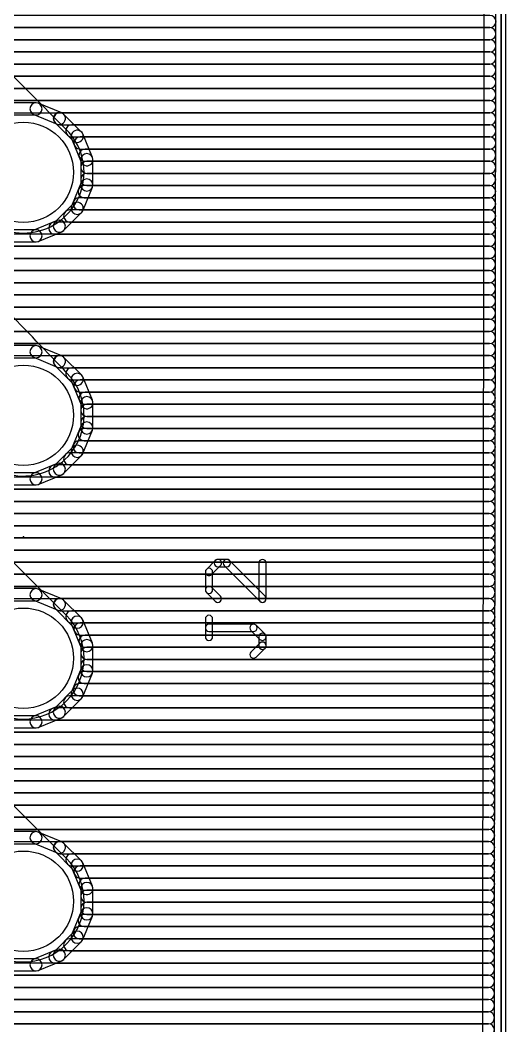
# Model space of a CAD drawing. Extents: x 0 to 26.1, y 0 to 65.5.
# Drawn here: x 15.93 to 26.1, y 21.67 to 42.7 of the extents above; entities that cross this region are included whole.
import ezdxf

# ---------------------------------------------------------------- set-up
doc = ezdxf.new("R2010")
doc.units = 0
for name, color, linetype in [('1-Top', 22, 'CONTINUOUS'), ('16-Bottom', 175, 'CONTINUOUS'), ('17-Pads', 82, 'CONTINUOUS'), ('20-Dimension', 7, 'CONTINUOUS'), ('23-tOrigins', 7, 'CONTINUOUS'), ('46-Milling', 140, 'CONTINUOUS'), ('51-tDocu', 22, 'CONTINUOUS')]:
    doc.layers.add(name, color=color, linetype=linetype)

# ---------------------------------------------------------------- blocks, each defined once
blk = doc.blocks.new('ROUNDP')
blk.add_circle((0, 0), 0.5)

msp = doc.modelspace()

# ---------------------------------------------------------------- linework, layer by layer
at = {"layer": '1-Top'}
for points in [[(13.472, 40.252), (15.102, 38.622, 1), (16.898, 40.418), (15.268, 42.048, 1)], [(15.0817, 33.5627, 1), (16.9183, 35.3173, 0.0057), (14.298, 37.998, 1), (12.502, 36.202, -0.0057)], [(10.312, 33.252), (15.102, 28.462, 1), (16.898, 30.258), (12.108, 35.048, 1)], [(8.732, 29.752), (15.102, 23.382, 1), (16.898, 25.178), (10.528, 31.548, 1)]]:
    msp.add_lwpolyline(points, format="xyb", close=True, dxfattribs=at)
at = {"layer": '16-Bottom'}
for points in [[(25.6723, 64.3572), (25.5743, 1.1431, 1), (25.8283, 1.1427), (25.9263, 64.3568, 1)], [(1.1429, 42.545), (25.7657, 42.545, 1), (25.7657, 42.799), (1.1429, 42.799, 1)], [(1.1429, 42.291), (25.7653, 42.291, 1), (25.7653, 42.545), (1.1429, 42.545, 1)], [(4.6338, 42.037), (25.7649, 42.037, 1), (25.7649, 42.291), (4.6338, 42.291, 1)], [(4.9078, 41.783), (25.7646, 41.783, 1), (25.7646, 42.037), (4.9078, 42.037, 1)], [(5.0669, 41.529), (25.7642, 41.529, 1), (25.7642, 41.783), (5.0669, 41.783, 1)], [(5.1721, 41.275), (25.7638, 41.275, 1), (25.7638, 41.529), (5.1721, 41.529, 1)], [(5.1793, 41.021), (25.7634, 41.021, 1), (25.7634, 41.275), (5.1793, 41.275, 1)], [(5.1704, 40.767), (25.763, 40.767, 1), (25.763, 41.021), (5.1704, 41.021, 1)], [(16.2644, 40.9763), (15.7355, 40.9763, 1), (15.7355, 40.7223), (16.2644, 40.7223, 1)], [(16.8016, 40.7642), (16.313, 40.9666, 1), (16.2158, 40.732), (16.7044, 40.5296, 1)], [(17.2167, 40.3628), (16.8428, 40.7367, 1), (16.6632, 40.5571), (17.0371, 40.1832, 1)], [(16.7599, 40.513), (25.7626, 40.513, 1), (25.7626, 40.767), (16.7599, 40.767, 1)], [(17.0139, 40.259), (25.7622, 40.259, 1), (25.7622, 40.513), (17.0139, 40.513, 1)], [(17.4466, 39.833), (17.2442, 40.3216, 1), (17.0096, 40.2244), (17.212, 39.7358, 1)], [(17.1854, 40.005), (25.7618, 40.005, 1), (25.7618, 40.259), (17.1854, 40.259, 1)], [(17.2906, 39.751), (25.7614, 39.751, 1), (25.7614, 40.005), (17.2906, 40.005, 1)], [(17.4563, 39.2555), (17.4563, 39.7844, 1), (17.2023, 39.7844), (17.2023, 39.2555, 1)], [(17.3293, 39.497), (25.761, 39.497, 1), (25.761, 39.751), (17.3293, 39.751, 1)], [(17.2442, 38.7183), (17.4466, 39.2069, 1), (17.212, 39.3041), (17.0096, 38.8155, 1)], [(17.3293, 39.243), (25.7606, 39.243, 1), (25.7606, 39.497), (17.3293, 39.497, 1)], [(17.2715, 38.989), (25.7602, 38.989, 1), (25.7602, 39.243), (17.2715, 39.243, 1)], [(17.1662, 38.735), (25.7598, 38.735, 1), (25.7598, 38.989), (17.1662, 38.989, 1)], [(16.8428, 38.3032), (17.2167, 38.6771, 1), (17.0371, 38.8567), (16.6632, 38.4828, 1)], [(16.968, 38.481), (25.7594, 38.481, 1), (25.7594, 38.735), (16.968, 38.735, 1)], [(16.313, 38.0733), (16.8016, 38.2757, 1), (16.7044, 38.5103), (16.2158, 38.3079, 1)], [(15.7355, 38.0636), (16.2644, 38.0636, 1), (16.2644, 38.3176), (15.7355, 38.3176, 1)], [(16.6588, 38.227), (25.759, 38.227, 1), (25.759, 38.481), (16.6588, 38.481, 1)], [(5.0901, 37.973), (25.7586, 37.973, 1), (25.7586, 38.227), (5.0901, 38.227, 1)], [(5.1793, 37.719), (25.7583, 37.719, 1), (25.7583, 37.973), (5.1793, 37.973, 1)], [(5.1793, 37.465), (25.7579, 37.465, 1), (25.7579, 37.719), (5.1793, 37.719, 1)], [(5.1472, 37.211), (25.7575, 37.211, 1), (25.7575, 37.465), (5.1472, 37.465, 1)], [(5.042, 36.957), (25.7571, 36.957, 1), (25.7571, 37.211), (5.042, 37.211, 1)], [(4.8479, 36.703), (25.7567, 36.703, 1), (25.7567, 36.957), (4.8479, 36.957, 1)], [(4.489, 36.449), (25.7563, 36.449, 1), (25.7563, 36.703), (4.489, 36.703, 1)], [(1.1429, 36.195), (25.7559, 36.195, 1), (25.7559, 36.449), (1.1429, 36.449, 1)], [(1.1429, 35.941), (25.7555, 35.941, 1), (25.7555, 36.195), (1.1429, 36.195, 1)], [(1.1429, 35.687), (25.7551, 35.687, 1), (25.7551, 35.941), (1.1429, 35.941, 1)], [(16.2644, 35.8963), (15.7355, 35.8963, 1), (15.7355, 35.6423), (16.2644, 35.6423, 1)], [(16.8016, 35.6842), (16.313, 35.8866, 1), (16.2158, 35.652), (16.7044, 35.4496, 1)], [(17.2167, 35.2828), (16.8428, 35.6567, 1), (16.6632, 35.4771), (17.0371, 35.1032, 1)], [(16.7599, 35.433), (25.7547, 35.433, 1), (25.7547, 35.687), (16.7599, 35.687, 1)], [(17.0139, 35.179), (25.7543, 35.179, 1), (25.7543, 35.433), (17.0139, 35.433, 1)], [(17.4466, 34.753), (17.2442, 35.2416, 1), (17.0096, 35.1444), (17.212, 34.6558, 1)], [(17.1854, 34.925), (25.7539, 34.925, 1), (25.7539, 35.179), (17.1854, 35.179, 1)], [(17.2906, 34.671), (25.7535, 34.671, 1), (25.7535, 34.925), (17.2906, 34.925, 1)], [(17.4563, 34.1755), (17.4563, 34.7044, 1), (17.2023, 34.7044), (17.2023, 34.1755, 1)], [(17.3293, 34.417), (25.7531, 34.417, 1), (25.7531, 34.671), (17.3293, 34.671, 1)], [(17.2442, 33.6383), (17.4466, 34.1269, 1), (17.212, 34.2241), (17.0096, 33.7355, 1)], [(17.3293, 34.163), (25.7527, 34.163, 1), (25.7527, 34.417), (17.3293, 34.417, 1)], [(17.2715, 33.909), (25.7523, 33.909, 1), (25.7523, 34.163), (17.2715, 34.163, 1)], [(17.1662, 33.655), (25.7519, 33.655, 1), (25.7519, 33.909), (17.1662, 33.909, 1)], [(16.8428, 33.2232), (17.2167, 33.5971, 1), (17.0371, 33.7767), (16.6632, 33.4028, 1)], [(16.968, 33.401), (25.7516, 33.401, 1), (25.7516, 33.655), (16.968, 33.655, 1)], [(16.313, 32.9933), (16.8016, 33.1957, 1), (16.7044, 33.4303), (16.2158, 33.2279, 1)], [(15.7355, 32.9836), (16.2644, 32.9836, 1), (16.2644, 33.2376), (15.7355, 33.2376, 1)], [(16.6588, 33.147), (25.7512, 33.147, 1), (25.7512, 33.401), (16.6588, 33.401, 1)], [(4.3538, 32.893), (25.7508, 32.893, 1), (25.7508, 33.147), (4.3538, 33.147, 1)], [(1.1429, 32.639), (25.7504, 32.639, 1), (25.7504, 32.893), (1.1429, 32.893, 1)], [(1.1429, 32.385), (25.75, 32.385, 1), (25.75, 32.639), (1.1429, 32.639, 1)], [(1.1429, 32.131), (25.7496, 32.131, 1), (25.7496, 32.385), (1.1429, 32.385, 1)], [(1.1429, 31.877), (25.7492, 31.877, 1), (25.7492, 32.131), (1.1429, 32.131, 1)], [(4.4261, 31.623), (25.7488, 31.623, 1), (25.7488, 31.877), (4.4261, 31.877, 1)], [(4.8218, 31.369), (25.7484, 31.369, 1), (25.7484, 31.623), (4.8218, 31.623, 1)], [(5.0313, 31.115), (25.748, 31.115, 1), (25.748, 31.369), (5.0313, 31.369, 1)], [(5.1365, 30.861), (25.7476, 30.861, 1), (25.7476, 31.115), (5.1365, 31.115, 1)], [(5.1793, 30.607), (25.7472, 30.607, 1), (25.7472, 30.861), (5.1793, 30.861, 1)], [(16.2644, 30.8163), (15.7355, 30.8163, 1), (15.7355, 30.5623), (16.2644, 30.5623, 1)], [(16.8016, 30.6042), (16.313, 30.8066, 1), (16.2158, 30.572), (16.7044, 30.3696, 1)], [(17.2167, 30.2028), (16.8428, 30.5767, 1), (16.6632, 30.3971), (17.0371, 30.0232, 1)], [(16.7599, 30.353), (25.7468, 30.353, 1), (25.7468, 30.607), (16.7599, 30.607, 1)], [(17.0139, 30.099), (25.7464, 30.099, 1), (25.7464, 30.353), (17.0139, 30.353, 1)], [(17.4466, 29.673), (17.2442, 30.1616, 1), (17.0096, 30.0644), (17.212, 29.5758, 1)], [(17.1854, 29.845), (25.746, 29.845, 1), (25.746, 30.099), (17.1854, 30.099, 1)], [(17.2906, 29.591), (25.7456, 29.591, 1), (25.7456, 29.845), (17.2906, 29.845, 1)], [(17.4563, 29.0955), (17.4563, 29.6244, 1), (17.2023, 29.6244), (17.2023, 29.0955, 1)], [(17.3293, 29.337), (25.7453, 29.337, 1), (25.7453, 29.591), (17.3293, 29.591, 1)], [(17.3293, 29.083), (25.7449, 29.083, 1), (25.7449, 29.337), (17.3293, 29.337, 1)], [(17.2442, 28.5583), (17.4466, 29.0469, 1), (17.212, 29.1441), (17.0096, 28.6555, 1)], [(17.2715, 28.829), (25.7445, 28.829, 1), (25.7445, 29.083), (17.2715, 29.083, 1)], [(17.1662, 28.575), (25.7441, 28.575, 1), (25.7441, 28.829), (17.1662, 28.829, 1)], [(16.8428, 28.1432), (17.2167, 28.5171, 1), (17.0371, 28.6967), (16.6632, 28.3228, 1)], [(16.968, 28.321), (25.7437, 28.321, 1), (25.7437, 28.575), (16.968, 28.575, 1)], [(16.313, 27.9133), (16.8016, 28.1157, 1), (16.7044, 28.3503), (16.2158, 28.1479, 1)], [(16.6588, 28.067), (25.7433, 28.067, 1), (25.7433, 28.321), (16.6588, 28.321, 1)], [(4.8778, 27.813), (25.7429, 27.813, 1), (25.7429, 28.067), (4.8778, 28.067, 1)], [(15.7355, 27.9036), (16.2644, 27.9036, 1), (16.2644, 28.1576), (15.7355, 28.1576, 1)], [(5.0545, 27.559), (25.7425, 27.559, 1), (25.7425, 27.813), (5.0545, 27.813, 1)], [(5.1597, 27.305), (25.7421, 27.305, 1), (25.7421, 27.559), (5.1597, 27.559, 1)], [(5.1793, 27.051), (25.7417, 27.051, 1), (25.7417, 27.305), (5.1793, 27.305, 1)], [(5.1793, 26.797), (25.7413, 26.797, 1), (25.7413, 27.051), (5.1793, 27.051, 1)], [(5.0777, 26.543), (25.7409, 26.543, 1), (25.7409, 26.797), (5.0777, 26.797, 1)], [(4.9339, 26.289), (25.7405, 26.289, 1), (25.7405, 26.543), (4.9339, 26.543, 1)], [(4.6799, 26.035), (25.7401, 26.035, 1), (25.7401, 26.289), (4.6799, 26.289, 1)], [(1.1429, 25.781), (25.7397, 25.781, 1), (25.7397, 26.035), (1.1429, 26.035, 1)], [(1.1429, 25.527), (25.7393, 25.527, 1), (25.7393, 25.781), (1.1429, 25.781, 1)], [(16.2644, 25.7363), (15.7355, 25.7363, 1), (15.7355, 25.4823), (16.2644, 25.4823, 1)], [(16.8016, 25.5242), (16.313, 25.7266, 1), (16.2158, 25.492), (16.7044, 25.2896, 1)], [(17.2167, 25.1228), (16.8428, 25.4967, 1), (16.6632, 25.3171), (17.0371, 24.9432, 1)], [(16.7599, 25.273), (25.739, 25.273, 1), (25.739, 25.527), (16.7599, 25.527, 1)], [(17.0139, 25.019), (25.7386, 25.019, 1), (25.7386, 25.273), (17.0139, 25.273, 1)], [(17.4466, 24.593), (17.2442, 25.0816, 1), (17.0096, 24.9844), (17.212, 24.4958, 1)], [(17.1854, 24.765), (25.7382, 24.765, 1), (25.7382, 25.019), (17.1854, 25.019, 1)], [(17.2906, 24.511), (25.7378, 24.511, 1), (25.7378, 24.765), (17.2906, 24.765, 1)], [(17.4563, 24.0155), (17.4563, 24.5444, 1), (17.2023, 24.5444), (17.2023, 24.0155, 1)], [(17.3293, 24.257), (25.7374, 24.257, 1), (25.7374, 24.511), (17.3293, 24.511, 1)], [(17.3293, 24.003), (25.737, 24.003, 1), (25.737, 24.257), (17.3293, 24.257, 1)], [(17.2442, 23.4783), (17.4466, 23.9669, 1), (17.212, 24.0641), (17.0096, 23.5755, 1)], [(17.2715, 23.749), (25.7366, 23.749, 1), (25.7366, 24.003), (17.2715, 24.003, 1)], [(16.8428, 23.0632), (17.2167, 23.4371, 1), (17.0371, 23.6167), (16.6632, 23.2428, 1)], [(17.1662, 23.495), (25.7362, 23.495, 1), (25.7362, 23.749), (17.1662, 23.749, 1)], [(16.968, 23.241), (25.7358, 23.241, 1), (25.7358, 23.495), (16.968, 23.495, 1)], [(16.313, 22.8333), (16.8016, 23.0357, 1), (16.7044, 23.2703), (16.2158, 23.0679, 1)], [(16.6588, 22.987), (25.7354, 22.987, 1), (25.7354, 23.241), (16.6588, 23.241, 1)], [(4.8779, 22.733), (25.735, 22.733, 1), (25.735, 22.987), (4.8779, 22.987, 1)], [(15.7355, 22.8236), (16.2644, 22.8236, 1), (16.2644, 23.0776), (15.7355, 23.0776, 1)], [(4.5615, 22.479), (25.7346, 22.479, 1), (25.7346, 22.733), (4.5615, 22.733, 1)], [(1.1429, 22.225), (25.7342, 22.225, 1), (25.7342, 22.479), (1.1429, 22.479, 1)], [(1.1429, 21.971), (25.7338, 21.971, 1), (25.7338, 22.225), (1.1429, 22.225, 1)], [(1.1429, 21.717), (25.7334, 21.717, 1), (25.7334, 21.971), (1.1429, 21.971, 1)], [(1.1429, 21.463), (25.733, 21.463, 1), (25.733, 21.717), (1.1429, 21.717, 1)]]:
    msp.add_lwpolyline(points, format="xyb", close=True, dxfattribs=at)
at = {"layer": '20-Dimension'}
msp.add_line((26.1, 0), (26.1, 65.5), dxfattribs=at)
at = {"layer": '23-tOrigins'}
msp.add_point((16, 31.9), dxfattribs=at)
at = {"layer": '46-Milling'}
msp.add_line((26, 0), (26, 65), dxfattribs=at)
at = {"layer": '51-tDocu'}
msp.add_line((26, 62.38), (26, 1.42), dxfattribs=at)
for points in [[(20.0178, 31.4051), (19.8314, 31.2186, 1), (19.9392, 31.1108), (20.1256, 31.2973, 1)], [(20.2581, 31.4274), (20.0717, 31.4274, 1), (20.0717, 31.275), (20.2581, 31.275, 1)], [(21.0577, 30.6594), (20.312, 31.4051, 1), (20.2042, 31.2973), (20.9499, 30.5516, 1)], [(20.9276, 31.3512), (20.9276, 30.6055, 1), (21.08, 30.6055), (21.08, 31.3512, 1)], [(19.8091, 31.1647), (19.8091, 30.7919, 1), (19.9615, 30.7919), (19.9615, 31.1647, 1)], [(19.8314, 30.738), (20.0178, 30.5516, 1), (20.1256, 30.6594), (19.9392, 30.8458, 1)], [(19.9615, 29.809), (19.9615, 30.1819, 1), (19.8091, 30.1819), (19.8091, 29.809, 1)], [(20.8174, 30.0716), (19.8853, 30.0716, 1), (19.8853, 29.9192), (20.8174, 29.9192, 1)], [(21.0577, 29.8629), (20.8713, 30.0493, 1), (20.7635, 29.9415), (20.9499, 29.7551, 1)], [(21.08, 29.6226), (21.08, 29.809, 1), (20.9276, 29.809), (20.9276, 29.6226, 1)], [(20.8713, 29.3823), (21.0577, 29.5687, 1), (20.9499, 29.6765), (20.7635, 29.4901, 1)]]:
    msp.add_lwpolyline(points, format="xyb", close=True, dxfattribs=at)

# ---------------------------------------------------------------- block references
at = {"layer": '17-Pads', "xscale": 2.1, "yscale": 2.1, "rotation": 90}
for p in [(16, 39.52), (16, 39.52), (16, 34.44), (16, 34.44), (16, 29.36), (16, 29.36), (16, 24.28), (16, 24.28)]:
    msp.add_blockref('ROUNDP', p, dxfattribs=at)

doc.saveas('drawing.dxf')
